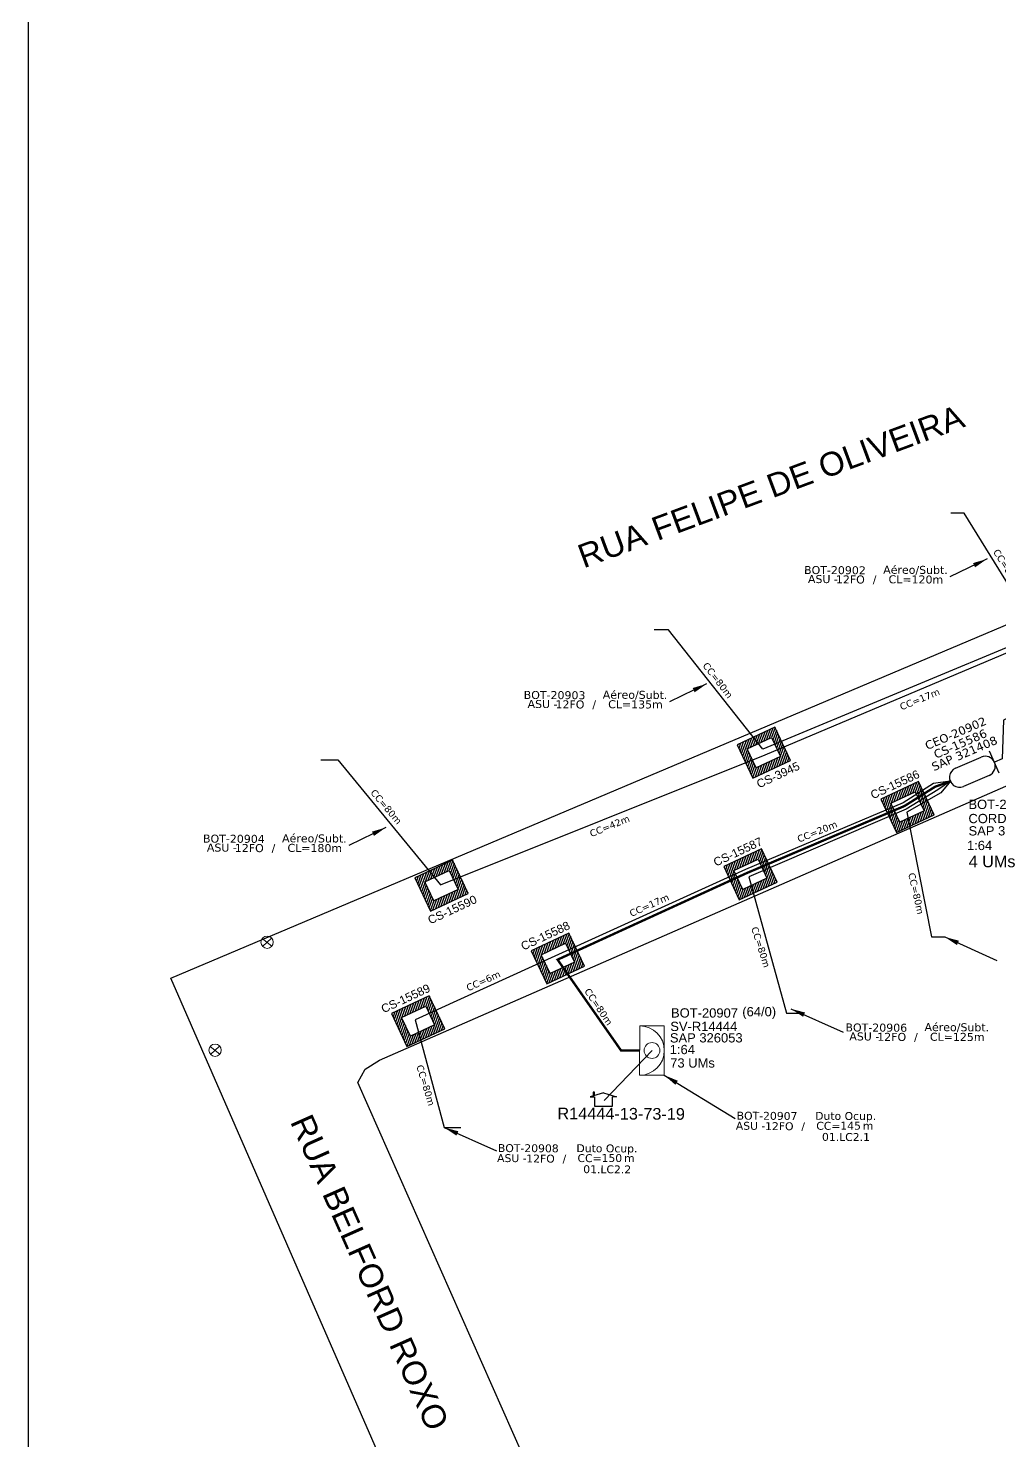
# Model space of a CAD drawing. Extents: x -89 to 749, y 705 to 1299.
# Drawn here: x -89.3 to 45.7, y 805.8 to 1002 of the extents above; entities that cross this region are included whole.
import ezdxf
from ezdxf.enums import TextEntityAlignment as Align

# ---------------------------------------------------------------- set-up
doc = ezdxf.new("R2010")
doc.units = 0
doc.linetypes.add('PHANTOM2', pattern=[1.25, 0.625, -0.125, 0.125, -0.125, 0.125, -0.125])
for name, color, linetype in [('10.1-Caixas Subterrâneas', 5, 'Continuous'), ('10.4-Postes', 1, 'Continuous'), ('20.4-CEOS', 1, 'Continuous'), ('20.5-CEO', 1, 'Continuous'), ('CAP a instalar', 1, 'Continuous'), ('label_cabos', 7, 'Continuous'), ('Legenda', 1, 'Continuous'), ('MUB', 252, 'Continuous'), ('Segmento de Logradouro Texto', 12, 'Continuous'), ('Surveys Casinhas', 7, 'Continuous'), ('surveys legendas', 7, 'Continuous')]:
    doc.layers.add(name, color=color, linetype=linetype)
for name, color, linetype, lineweight in [("20.0-LEGENDA DOS CDO'S", 1, 'Continuous', 0), ('20.1-CDO_INTERIOR', 1, 'Continuous', 0), ('Postes', 1, 'Continuous', 0)]:
    doc.layers.add(name, color=color, linetype=linetype, lineweight=lineweight)
doc.layers.add('Comprimeto de lance', color=7, linetype='Continuous', true_color=0xf9f9f9)
doc.layers.add('EXTRA', color=50, linetype='Continuous', plot=False)
doc.styles.add('ARIAL', font='arial.ttf')
doc.styles.add('DIGICADE', font='arial.ttf')
doc.styles.add('siredit', font='verdana.ttf')
doc.linetypes.add('FENCELINE1', pattern='A,0.25,-0.1,[133,ltypeshp.shx,S=0.1,R=0,X=-0.1,Y=0],-0.1,1', length=1.45)
doc.dimstyles.new('CC', dxfattribs={"dimtxt": 1, "dimasz": 2, "dimexe": 0.18, "dimexo": 0.0625, "dimgap": 0.09, "dimtad": 0, "dimdec": 0, "dimrnd": 1, "dimzin": 0, "dimdsep": 46, "dimtxsty": 'siredit', "dimblk": 'NONE', "dimcen": 0, "dimse1": 1, "dimse2": 1, "dimsd1": 1, "dimsd2": 1, "dimclrt": 7, "dimadec": 0, "dimazin": 0, "dimtfac": 1, "dimtdec": 0, "dimtofl": 0, "dimtmove": 0, "dimatfit": 3, "dimfxl": 0, "dimtolj": 1, "dimtzin": 0, "dimarcsym": 0})

# ---------------------------------------------------------------- blocks, each defined once
blk = doc.blocks.new('pole_pole')
at = {"layer": 'Postes', "color": 1, "linetype": 'PHANTOM2'}
for points in [[(-0.0000079, 0.0000104), (0.0000075, -0.000002)], [(0.000007, 0.0000109), (-0.0000074, -0.0000025)]]:
    blk.add_lwpolyline(points, dxfattribs=at)
at = {"layer": 'Postes', "color": 1}
blk.add_circle((-0.0000002, 0.0000042), 0.00000987, dxfattribs=at)
blk = doc.blocks.new('*X58')
at = {"color": 0, "linetype": 'Continuous'}
for p, q in [((-1.25, 0.34099), (-0.49099, 1.1)), ((-1.25, 0.517767), (-0.667767, 1.1)), ((-1.25, 0.694544), (-0.844544, 1.1)), ((-1.25, 0.87132), (-1.02132, 1.1)), ((-1.25, 1.048097), (-1.198097, 1.1)), ((-0.789214, 0.625), (-0.314214, 1.1)), ((-0.612437, 0.625), (-0.137437, 1.1)), ((-0.43566, 0.625), (0.03934, 1.1)), ((-0.258883, 0.625), (0.216117, 1.1)), ((-0.082107, 0.625), (0.392893, 1.1)), ((0.09467, 0.625), (0.56967, 1.1)), ((0.271447, 0.625), (0.746447, 1.1)), ((0.448223, 0.625), (0.923223, 1.1)), ((0.625, 0.625), (1.1, 1.1)), ((0.801777, 0.625), (1.25, 1.073223)), ((0.8035, 0.449947), (1.25, 0.896447)), ((-1.25, 0.164214), (-0.8035, 0.610714)), ((-1.25, -0.012563), (-0.8035, 0.433937)), ((-1.25, -0.18934), (-0.8035, 0.25716)), ((-1.25, -0.366117), (-0.8035, 0.080383)), ((0.8035, 0.27317), (1.25, 0.71967)), ((0.8035, 0.096393), (1.25, 0.542893)), ((0.8035, -0.080383), (1.25, 0.366117)), ((0.8035, -0.25716), (1.25, 0.18934)), ((0.8035, -0.433937), (1.25, 0.012563)), ((-1.25, -0.542893), (-0.8035, -0.096393)), ((-1.25, -0.71967), (-0.8035, -0.27317)), ((-1.25, -0.896447), (-0.8035, -0.449947)), ((-1.25, -1.073223), (-0.801777, -0.625)), ((-1.1, -1.1), (-0.625, -0.625)), ((-0.923223, -1.1), (-0.448223, -0.625)), ((-0.746447, -1.1), (-0.271447, -0.625)), ((-0.56967, -1.1), (-0.09467, -0.625)), ((-0.392893, -1.1), (0.082107, -0.625)), ((-0.216117, -1.1), (0.258883, -0.625)), ((-0.03934, -1.1), (0.43566, -0.625)), ((0.137437, -1.1), (0.612437, -0.625)), ((0.314214, -1.1), (0.789214, -0.625)), ((0.49099, -1.1), (1.25, -0.34099)), ((0.667767, -1.1), (1.25, -0.517767)), ((0.8035, -0.610714), (1.25, -0.164214)), ((0.844544, -1.1), (1.25, -0.694544)), ((1.02132, -1.1), (1.25, -0.87132)), ((1.198097, -1.1), (1.25, -1.048097))]:
    blk.add_line(p, q, dxfattribs=at)
blk = doc.blocks.new('MANHOLE_MQ')
at = {"color": 0, "linetype": 'Continuous'}
for p, q in [((0.00000623, 0.00000569), (-0.00000627, 0.00000569)), ((-0.00000627, 0.00000569), (-0.00000627, -0.00000531)), ((0.00000623, -0.00000531), (0.00000623, 0.00000569)), ((-0.00000404, 0.00000331), (0.00000399, 0.00000331)), ((-0.00000404, -0.00000294), (-0.00000404, 0.00000331)), ((0.00000399, 0.00000331), (0.00000399, -0.00000294)), ((0.00000399, -0.00000294), (-0.00000404, -0.00000294)), ((0.00000399, -0.00000294), (0.00000399, -0.00000294)), ((-0.00000627, -0.00000531), (0.00000623, -0.00000531))]:
    blk.add_line(p, q, dxfattribs=at)
at = {"color": 0, "linetype": 'Continuous', "xscale": 5e-06, "yscale": 5e-06, "zscale": 1e-05}
blk.add_blockref('*X58', (-0.00000002, 0.00000019), dxfattribs=at)
blk = doc.blocks.new('Inst CDOE-8 CAIXA DIST OPT CDOE 48F_8D C_SPL OPTAP')
at = {"layer": "20.0-LEGENDA DOS CDO'S", "color": 0}
for tag, p, style, flags in [('ID_ATIVIDADE', (0.12, 6.47), 'ARIAL', 3), ('FATOR', (7.92, 6.47), 'ARIAL', 1), ('QTDE', (0.23, -0.97), 'DIGICADE', 3)]:
    blk.add_attdef(tag, p, '', height=0.8, rotation=0.118, dxfattribs=dict(at, style=style, flags=flags))
at = {"layer": "20.0-LEGENDA DOS CDO'S", "color": 0, "style": 'ARIAL'}
for tag, p, height in [('FIBRAS_UTILIZADAS', (2.38, 5.26), 0.8), ('FID', (0.12, 5.25), 0.8), ('SAP', (0.12, 2.96), 0.8), ('CORDOALHA', (0.12, 4.02), 0.8), ('1:XX', (-0.01, 1.7), 0.8), ('UMS', (0.14, 0.22), 1)]:
    blk.add_attdef(tag, p, '', height=height, rotation=0.118, dxfattribs=at)
blk = doc.blocks.new('LEGENDA DOS CABOS')
at = {"layer": 'EXTRA', "color": 0, "style": 'siredit'}
for tag, p in [('ID', (4.6, 0.97)), ('XX', (9.03, 0.97))]:
    blk.add_attdef(tag, text='', height=0.48, rotation=359.69, dxfattribs=at).set_placement(p, align=Align.MIDDLE_CENTER)
at = {"layer": 'Legenda', "color": 0, "style": 'siredit'}
for tag, p in [('TIPO_CABO', (1.31, 0)), ('CABO', (4.69, -0.05)), ('/', (6.81, -0.05)), ('METROS', (10.03, -0.05))]:
    blk.add_attdef(tag, text='', height=0.8, rotation=359.69, dxfattribs=at).set_placement(p, align=Align.MIDDLE_CENTER)
blk = doc.blocks.new('_None')
blk = doc.blocks.new('Inst CB DT OCUP CFOA-SM-ASU-120-S-12')
at = {"layer": 'label_cabos', "color": 0, "style": 'siredit'}
for tag, flags, p in [('ID_ATIVIDADE', 3, (1.31, 2.67)), ('FATOR', 1, (11.56, 2.55))]:
    blk.add_attdef(tag, text='', height=1, rotation=359.69, dxfattribs=dict(at, flags=flags)).set_placement(p, align=Align.MIDDLE_CENTER)
for tag, p in [('DESTINO_CABO', (3.13, 1.26)), ('TIPO_CABO', (1.26, 0)), ('CABO', (4.69, -0.05)), ('/', (7.71, -0.05)), ('LANCE', (10.91, 0)), ('TIPO_CABO', (13.11, 1.24)), ('UND', (15.96, 0)), ('FID', (13.15, -1.41))]:
    blk.add_attdef(tag, text='', height=1, rotation=359.69, dxfattribs=at).set_placement(p, align=Align.MIDDLE_CENTER)
blk.add_attdef('QTDE', (12.43, -0.47), '', height=1, rotation=359.69, dxfattribs=at)

msp = doc.modelspace()

# ---------------------------------------------------------------- linework, layer by layer
msp.add_lwpolyline([(-89.32, 705.02), (749.25, 705.02), (749.25, 1299.02), (-89.32, 1299.02), (-89.32, 705.02)])
at = {"color": 4}
msp.add_lwpolyline([(-2.6, 859.98), (-9.24, 853.05)], dxfattribs=at)
at = {"layer": '20.1-CDO_INTERIOR', "color": 1, "lineweight": 18}
msp.add_lwpolyline([(-0.89, 856.55), (-0.89, 863.4), (-4.31, 863.4), (-4.32, 856.55)], close=True, dxfattribs=at)
msp.add_circle((-2.6, 859.98), 1.1, dxfattribs=at)
msp.add_arc((-4.31, 859.98), 3.42, 269.9724, 89.9724, dxfattribs=at)
at = {"layer": '20.5-CEO', "color": 5}
for p, q in [((39.6, 899.21), (43.17, 900.76)), ((44.27, 898.21), (40.7, 896.67))]:
    msp.add_line(p, q, dxfattribs=at)
msp.add_lwpolyline([(45.66, 898.5), (44.33, 901.57)], dxfattribs=at)
for centre, start, end in [((43.72, 899.49), 293.3994, 113.3994), ((40.15, 897.94), 113.3994, 293.3994)]:
    msp.add_arc(centre, 1.39, start, end, dxfattribs=at)
at = {"layer": 'CAP a instalar', "color": 5, "linetype": 'FENCELINE1', "ltscale": 2}
msp.add_lwpolyline([(126.98, 941.35), (121.66, 941.46), (46.25, 905.88), (46.06, 900.5), (44.99, 900.04)], dxfattribs=at)
at = {"layer": 'CAP a instalar', "color": 252, "linetype": 'FENCELINE1', "ltscale": 2}
for points in [[(-48.62, 900.37), (-46.27, 900.37), (-31.99, 883.02), (13.14, 901.09), (51.3, 917.19), (87.29, 932.56), (93.3, 933.75), (95.93, 935.35)], [(95.93, 935.35), (93.08, 934.32), (87.1, 933.07), (51.07, 917.81), (12.82, 901.87), (-0.32, 918.43), (-2.3, 918.43)], [(95.93, 935.35), (92.93, 934.85), (86.98, 933.6), (50.79, 918.5), (40.78, 934.64), (38.96, 934.64)], [(38.87, 897.39), (37.15, 896.21), (32.72, 893.54), (10.86, 884.14), (16.08, 865.19), (18.04, 865.19)], [(38.87, 897.39), (37.56, 895.8), (32.84, 893.11), (36.26, 875.76), (38.1, 875.76)]]:
    msp.add_lwpolyline(points, dxfattribs=at)
at = {"layer": 'CAP a instalar', "color": 7, "linetype": 'FENCELINE1', "ltscale": 2}
msp.add_lwpolyline([(38.85, 897.42), (36.52, 897.08), (32.33, 894.42), (10.41, 885.15), (-16.1, 873.08), (-35.51, 864.24), (-31.48, 849.28), (-29.16, 849.28)], dxfattribs=at)
at = {"layer": 'CAP a instalar', "linetype": 'FENCELINE1', "ltscale": 2, "const_width": 0.327}
msp.add_lwpolyline([(38.87, 897.39), (36.76, 896.64), (32.5, 893.96), (10.55, 884.63), (-15.73, 872.61), (-6.9, 859.98), (-4.31, 859.98)], dxfattribs=at)
at = {"layer": 'MUB', "color": 4}
for points in [[(-38.69, 799.49), (-69.49, 870.03), (168.82, 970.76)], [(-20.5, 803.65), (-43.52, 855.53), (-42.49, 857.38), (-40.49, 858.64), (110.66, 924.75), (115.03, 924.62), (117.53, 923.04), (120.05, 920.03), (142.1, 868.42)]]:
    msp.add_lwpolyline(points, dxfattribs=at)
at = {"layer": 'Surveys Casinhas'}
for p, q in [((-9.36, 854.1), (-11.2, 853.57)), ((-10.78, 854.18), (-10.79, 853.69)), ((-10.59, 854.18), (-10.78, 854.18)), ((-10.59, 853.75), (-10.59, 854.18)), ((-9.36, 854.1), (-7.53, 853.56)), ((-11.2, 853.57), (-10.62, 853.56)), ((-10.62, 853.57), (-10.62, 852.25)), ((-10.62, 852.25), (-8.11, 852.25)), ((-8.11, 852.25), (-8.1, 853.55)), ((-7.53, 853.56), (-8.1, 853.56))]:
    msp.add_line(p, q, dxfattribs=at)

# ---------------------------------------------------------------- block references
at = {"layer": '10.1-Caixas Subterrâneas', "color": 30, "xscale": 463621.4800140227, "yscale": 463621.4800140227, "zscale": 463621.4800140227, "rotation": 205.0462007797067}
for p in [(12.9, 901.44), (32.87, 893.88), (11.03, 884.53), (-31.91, 882.97), (-15.74, 872.85), (-35.17, 864.14)]:
    msp.add_blockref('MANHOLE_MQ', p, dxfattribs=at)
at = {"layer": '10.4-Postes', "color": 1, "xscale": 86590.99511126419, "yscale": 86590.99511126419, "zscale": 86590.99511126419}
for p in [(-56.09, 874.67), (-63.33, 859.66)]:
    msp.add_blockref('pole_pole', p, dxfattribs=at)
at = {"layer": "20.0-LEGENDA DOS CDO'S", "color": 7, "lineweight": 0}
ref = msp.add_blockref('Inst CDOE-8 CAIXA DIST OPT CDOE 48F_8D C_SPL OPTAP', (41.2, 885.09), dxfattribs=dict(at, xscale=1.610866248072069, yscale=1.610866248072069, zscale=1.610866248072069))
ref.add_attrib('FID', 'BOT-20914', (41.39, 893.54), dxfattribs={"color": 0, "height": 1.289, "rotation": 0.118, "style": 'ARIAL'})
ref.add_attrib('CORDOALHA', 'CORD', (41.39, 891.57), dxfattribs={"color": 0, "height": 1.289, "rotation": 0.118, "style": 'ARIAL'})
ref.add_attrib('SAP', 'SAP 324607', (41.4, 889.86), dxfattribs={"color": 0, "height": 1.289, "rotation": 0.118, "style": 'ARIAL'})
ref.add_attrib('1:XX', '1:64', (41.18, 887.83), dxfattribs={"color": 0, "height": 1.289, "rotation": 0.118, "style": 'ARIAL'})
ref.add_attrib('UMS', '4 UMs', (41.42, 885.44), dxfattribs={"color": 0, "height": 1.611, "rotation": 0.118, "style": 'ARIAL'})
ref.add_attrib('FIBRAS_UTILIZADAS', '(8/0)', dxfattribs={"color": 0, "height": 1.289, "rotation": 0.118, "style": 'ARIAL'}).set_placement((62.91, 893.57), align=Align.RIGHT)
at = {"layer": 'label_cabos', "color": 0, "lineweight": 0}
ref = msp.add_blockref('LEGENDA DOS CABOS', (18.12, 924.91), dxfattribs=dict(at, xscale=1.112162193497058, yscale=1.112162193497058, zscale=1.112162193497058))
ref.add_attrib('ID', 'BOT-20902', dxfattribs={"color": 0, "height": 1.112, "rotation": 359.69, "style": 'siredit'}).set_placement((22.83, 926.73), align=Align.MIDDLE_CENTER)
ref.add_attrib('CABO', '12FO', dxfattribs={"color": 0, "height": 1.112, "rotation": 359.69, "style": 'siredit'}).set_placement((24.97, 925.44), align=Align.MIDDLE_CENTER)
ref.add_attrib('METROS', 'CL=120m', dxfattribs={"color": 0, "height": 1.112, "rotation": 359.69, "style": 'siredit'}).set_placement((34.08, 925.44), align=Align.MIDDLE_CENTER)
ref.add_attrib('XX', 'Aéreo/Subt.', dxfattribs={"color": 0, "height": 1.1122, "rotation": 359.69, "style": 'siredit'}).set_placement((34.03, 926.77), align=Align.MIDDLE_CENTER)
ref.add_attrib('/', '/', dxfattribs={"color": 0, "height": 1.11, "rotation": 359.69, "style": 'siredit'}).set_placement((28.34, 925.44), align=Align.MIDDLE_CENTER)
ref.add_attrib('TIPO_CABO', 'ASU -', dxfattribs={"color": 0, "height": 1.112, "rotation": 359.69, "style": 'siredit'}).set_placement((21.16, 925.49), align=Align.MIDDLE_CENTER)
ref = msp.add_blockref('LEGENDA DOS CABOS', (-20.87, 907.55), dxfattribs=dict(at, xscale=1.112162193497058, yscale=1.112162193497058, zscale=1.112162193497058))
ref.add_attrib('ID', 'BOT-20903', dxfattribs={"color": 0, "height": 1.112, "rotation": 359.69, "style": 'siredit'}).set_placement((-16.15, 909.37), align=Align.MIDDLE_CENTER)
ref.add_attrib('CABO', '12FO', dxfattribs={"color": 0, "height": 1.112, "rotation": 359.69, "style": 'siredit'}).set_placement((-14.01, 908.08), align=Align.MIDDLE_CENTER)
ref.add_attrib('METROS', 'CL=135m', dxfattribs={"color": 0, "height": 1.112, "rotation": 359.69, "style": 'siredit'}).set_placement((-4.9, 908.08), align=Align.MIDDLE_CENTER)
ref.add_attrib('XX', 'Aéreo/Subt.', dxfattribs={"color": 0, "height": 1.1122, "rotation": 359.69, "style": 'siredit'}).set_placement((-4.96, 909.41), align=Align.MIDDLE_CENTER)
ref.add_attrib('/', '/', dxfattribs={"color": 0, "height": 1.11, "rotation": 359.69, "style": 'siredit'}).set_placement((-10.64, 908.08), align=Align.MIDDLE_CENTER)
ref.add_attrib('TIPO_CABO', 'ASU -', dxfattribs={"color": 0, "height": 1.112, "rotation": 359.69, "style": 'siredit'}).set_placement((-17.82, 908.13), align=Align.MIDDLE_CENTER)
ref = msp.add_blockref('LEGENDA DOS CABOS', (-65.45, 887.6), dxfattribs=dict(at, xscale=1.112162193497058, yscale=1.112162193497058, zscale=1.112162193497058))
ref.add_attrib('ID', 'BOT-20904', dxfattribs={"color": 0, "height": 1.112, "rotation": 359.69, "style": 'siredit'}).set_placement((-60.73, 889.41), align=Align.MIDDLE_CENTER)
ref.add_attrib('CABO', '12FO', dxfattribs={"color": 0, "height": 1.112, "rotation": 359.69, "style": 'siredit'}).set_placement((-58.59, 888.12), align=Align.MIDDLE_CENTER)
ref.add_attrib('METROS', 'CL=180m', dxfattribs={"color": 0, "height": 1.112, "rotation": 359.69, "style": 'siredit'}).set_placement((-49.48, 888.12), align=Align.MIDDLE_CENTER)
ref.add_attrib('XX', 'Aéreo/Subt.', dxfattribs={"color": 0, "height": 1.1122, "rotation": 359.69, "style": 'siredit'}).set_placement((-49.54, 889.46), align=Align.MIDDLE_CENTER)
ref.add_attrib('/', '/', dxfattribs={"color": 0, "height": 1.11, "rotation": 359.69, "style": 'siredit'}).set_placement((-55.23, 888.12), align=Align.MIDDLE_CENTER)
ref.add_attrib('TIPO_CABO', 'ASU -', dxfattribs={"color": 0, "height": 1.112, "rotation": 359.69, "style": 'siredit'}).set_placement((-62.4, 888.18), align=Align.MIDDLE_CENTER)
ref = msp.add_blockref('LEGENDA DOS CABOS', (23.86, 861.35), dxfattribs=dict(at, xscale=1.112162193497058, yscale=1.112162193497058, zscale=1.112162193497058))
ref.add_attrib('ID', 'BOT-20906', dxfattribs={"color": 0, "height": 1.112, "rotation": 359.69, "style": 'siredit'}).set_placement((28.58, 863.17), align=Align.MIDDLE_CENTER)
ref.add_attrib('CABO', '12FO', dxfattribs={"color": 0, "height": 1.112, "rotation": 359.69, "style": 'siredit'}).set_placement((30.72, 861.88), align=Align.MIDDLE_CENTER)
ref.add_attrib('METROS', 'CL=125m', dxfattribs={"color": 0, "height": 1.112, "rotation": 359.69, "style": 'siredit'}).set_placement((39.83, 861.88), align=Align.MIDDLE_CENTER)
ref.add_attrib('XX', 'Aéreo/Subt.', dxfattribs={"color": 0, "height": 1.1122, "rotation": 359.69, "style": 'siredit'}).set_placement((39.77, 863.22), align=Align.MIDDLE_CENTER)
ref.add_attrib('/', '/', dxfattribs={"color": 0, "height": 1.11, "rotation": 359.69, "style": 'siredit'}).set_placement((34.09, 861.88), align=Align.MIDDLE_CENTER)
ref.add_attrib('TIPO_CABO', 'ASU -', dxfattribs={"color": 0, "height": 1.112, "rotation": 359.69, "style": 'siredit'}).set_placement((26.91, 861.94), align=Align.MIDDLE_CENTER)
ref = msp.add_blockref('Inst CB DT OCUP CFOA-SM-ASU-120-S-12', (9.96, 849.52), dxfattribs=dict(at, xscale=1.095389048689007, yscale=1.095389048689007, zscale=1.095389048689007))
ref.add_attrib('DESTINO_CABO', 'BOT-20907', dxfattribs={"color": 0, "height": 1.095, "rotation": 359.69, "style": 'siredit'}).set_placement((13.39, 850.91), align=Align.MIDDLE_CENTER)
ref.add_attrib('CABO', '12FO', dxfattribs={"color": 0, "height": 1.095, "rotation": 359.69, "style": 'siredit'}).set_placement((15.09, 849.47), align=Align.MIDDLE_CENTER)
ref.add_attrib('TIPO_CABO', 'Duto Ocup.', dxfattribs={"color": 0, "height": 1.095, "rotation": 359.69, "style": 'siredit'}).set_placement((24.32, 850.89), align=Align.MIDDLE_CENTER)
ref.add_attrib('/', '/', dxfattribs={"color": 0, "height": 1.1, "rotation": 359.69, "style": 'siredit'}).set_placement((18.41, 849.47), align=Align.MIDDLE_CENTER)
ref.add_attrib('TIPO_CABO', 'ASU - ', dxfattribs={"color": 0, "height": 1.095, "rotation": 359.69, "style": 'siredit'}).set_placement((11.34, 849.52), align=Align.MIDDLE_CENTER)
ref.add_attrib('FID', '01.LC2.1', dxfattribs={"color": 0, "height": 1.095, "rotation": 359.69, "style": 'siredit'}).set_placement((24.36, 847.97), align=Align.MIDDLE_CENTER)
ref.add_attrib('LANCE', 'CC=', dxfattribs={"color": 0, "height": 1.095, "rotation": 359.69, "style": 'siredit'}).set_placement((21.91, 849.52), align=Align.MIDDLE_CENTER)
ref.add_attrib('QTDE', '145', (23.57, 849), dxfattribs={"color": 0, "height": 1.095, "rotation": 359.69, "style": 'siredit'})
ref.add_attrib('UND', 'm', dxfattribs={"color": 0, "height": 1.1, "rotation": 359.69, "style": 'siredit'}).set_placement((27.44, 849.52), align=Align.MIDDLE_CENTER)
ref = msp.add_blockref('Inst CB DT OCUP CFOA-SM-ASU-120-S-12', (-23.23, 845.03), dxfattribs=dict(at, xscale=1.095389048689007, yscale=1.095389048689007, zscale=1.095389048689007))
ref.add_attrib('DESTINO_CABO', 'BOT-20908', dxfattribs={"color": 0, "height": 1.095, "rotation": 359.69, "style": 'siredit'}).set_placement((-19.8, 846.41), align=Align.MIDDLE_CENTER)
ref.add_attrib('CABO', '12FO', dxfattribs={"color": 0, "height": 1.095, "rotation": 359.69, "style": 'siredit'}).set_placement((-18.1, 844.97), align=Align.MIDDLE_CENTER)
ref.add_attrib('TIPO_CABO', 'Duto Ocup.', dxfattribs={"color": 0, "height": 1.095, "rotation": 359.69, "style": 'siredit'}).set_placement((-8.87, 846.39), align=Align.MIDDLE_CENTER)
ref.add_attrib('/', '/', dxfattribs={"color": 0, "height": 1.1, "rotation": 359.69, "style": 'siredit'}).set_placement((-14.78, 844.97), align=Align.MIDDLE_CENTER)
ref.add_attrib('TIPO_CABO', 'ASU - ', dxfattribs={"color": 0, "height": 1.095, "rotation": 359.69, "style": 'siredit'}).set_placement((-21.85, 845.03), align=Align.MIDDLE_CENTER)
ref.add_attrib('FID', '01.LC2.2', dxfattribs={"color": 0, "height": 1.095, "rotation": 359.69, "style": 'siredit'}).set_placement((-8.83, 843.48), align=Align.MIDDLE_CENTER)
ref.add_attrib('LANCE', 'CC=', dxfattribs={"color": 0, "height": 1.095, "rotation": 359.69, "style": 'siredit'}).set_placement((-11.28, 845.03), align=Align.MIDDLE_CENTER)
ref.add_attrib('QTDE', '150', (-9.62, 844.51), dxfattribs={"color": 0, "height": 1.095, "rotation": 359.69, "style": 'siredit'})
ref.add_attrib('UND', 'm', dxfattribs={"color": 0, "height": 1.1, "rotation": 359.69, "style": 'siredit'}).set_placement((-5.75, 845.03), align=Align.MIDDLE_CENTER)

# ---------------------------------------------------------------- texts
at = {"layer": '10.1-Caixas Subterrâneas', "color": 30, "style": 'ARIAL'}
for s, p in [('CS-3945', (12.27, 896.4)), ('CS-15586', (28.11, 894.88)), ('CS-15587', (6.27, 885.53)), ('CS-15590', (-33.43, 877.49)), ('CS-15588', (-20.49, 873.86)), ('CS-15589', (-39.92, 865.15))]:
    msp.add_text(s, height=1.16, rotation=25.0462, dxfattribs=at).set_placement(p)
at = {"layer": "20.0-LEGENDA DOS CDO'S", "color": 1, "style": 'ARIAL'}
for s, rotation, p in [('BOT-20907', 359.882, (0.04, 864.57)), ('SV-R14444', 0.0276, (-0.06, 862.69)), ('SAP 326053', 0.0276, (-0.12, 861.1)), ('1:64', 0.0276, (-0.14, 859.48)), ('73 UMs', 0.0276, (-0.07, 857.61))]:
    msp.add_text(s, height=1.289, rotation=rotation, dxfattribs=at).set_placement(p)
msp.add_text('(64/0)', height=1.289, rotation=0.0276, dxfattribs=at).set_placement((12.3, 864.74), align=Align.CENTER)
at = {"layer": '20.4-CEOS', "color": 5, "lineweight": 0, "style": 'siredit'}
msp.add_text('CEO-20902', height=1.171, rotation=23.3994, dxfattribs=at).set_placement((39.37, 904.6), align=Align.TOP_CENTER)
at = {"layer": '20.5-CEO', "color": 5, "lineweight": 0, "style": 'siredit'}
for s, p in [('SAP 321408', (40.6, 901.81)), ('CS-15586', (40.02, 903.15))]:
    msp.add_text(s, height=1.176, rotation=23.3994, dxfattribs=at).set_placement(p, align=Align.TOP_CENTER)
at = {"layer": 'Comprimeto de lance', "ltscale": 0.5, "char_height": 0.955, "width": 11.4553, "attachment_point": 5, "style": 'siredit'}
for s, insert, rotation in [('\\A1;CC=80m', (46.73, 927.04), 302.2966), ('\\A1;CC=80m', (6.54, 911.42), 307.714), ('\\A1;CC=17m', (34.62, 908.79), 22.378), ('\\A1;CC=80m', (-39.56, 893.84), 310.1611), ('\\A1;CC=42m', (-8.49, 891.17), 22.378), ('\\A1;CC=20m', (20.37, 890.4), 22.0943), ('\\A1;CC=80m', (34.11, 881.8), 282.8515), ('\\A1;CC=17m', (-2.98, 880.17), 24.34), ('\\A1;CC=80m', (12.51, 874.35), 287.6152), ('\\A1;CC=6m', (-26.05, 869.66), 24.34), ('\\A1;CC=80m', (-10.04, 866.06), 303.8331), ('\\A1;CC=80m', (-34.07, 855.15), 286.9568)]:
    msp.add_mtext(s, dxfattribs=dict(at, insert=insert, rotation=rotation))
at = {"layer": 'Segmento de Logradouro Texto', "color": 5, "style": 'ARIAL'}
for s, rotation, p in [('RUA FELIPE DE OLIVEIRA', 20.3709, (-12.12, 926.96)), ('RUA BELFORD ROXO', 293.9768, (-52.96, 850.11))]:
    msp.add_text(s, height=3.28, rotation=rotation, dxfattribs=at).set_placement(p)
at = {"layer": 'surveys legendas', "style": 'ARIAL'}
msp.add_text('R14444-13-73-19', height=1.6194, rotation=359.7837, dxfattribs=at).set_placement((-15.76, 850.43))

# ---------------------------------------------------------------- leaders
at = {"layer": 'label_cabos'}
for points in [[(43.97, 928.28), (38.82, 925.81)], [(4.99, 910.92), (-0.16, 908.45)], [(-39.59, 890.97), (-44.74, 888.49)], [(38.1, 875.76), (45.35, 872.51)], [(16.71, 865.78), (23.96, 862.53)], [(-0.89, 856.55), (8.95, 850.52)], [(-31.48, 849.28), (-24.24, 846.03)]]:
    msp.add_leader(points, dimstyle='CC', override={"dimasz": 2, "dimgap": 0.09, "dimtad": 0}, dxfattribs=at)

doc.saveas('drawing.dxf')
